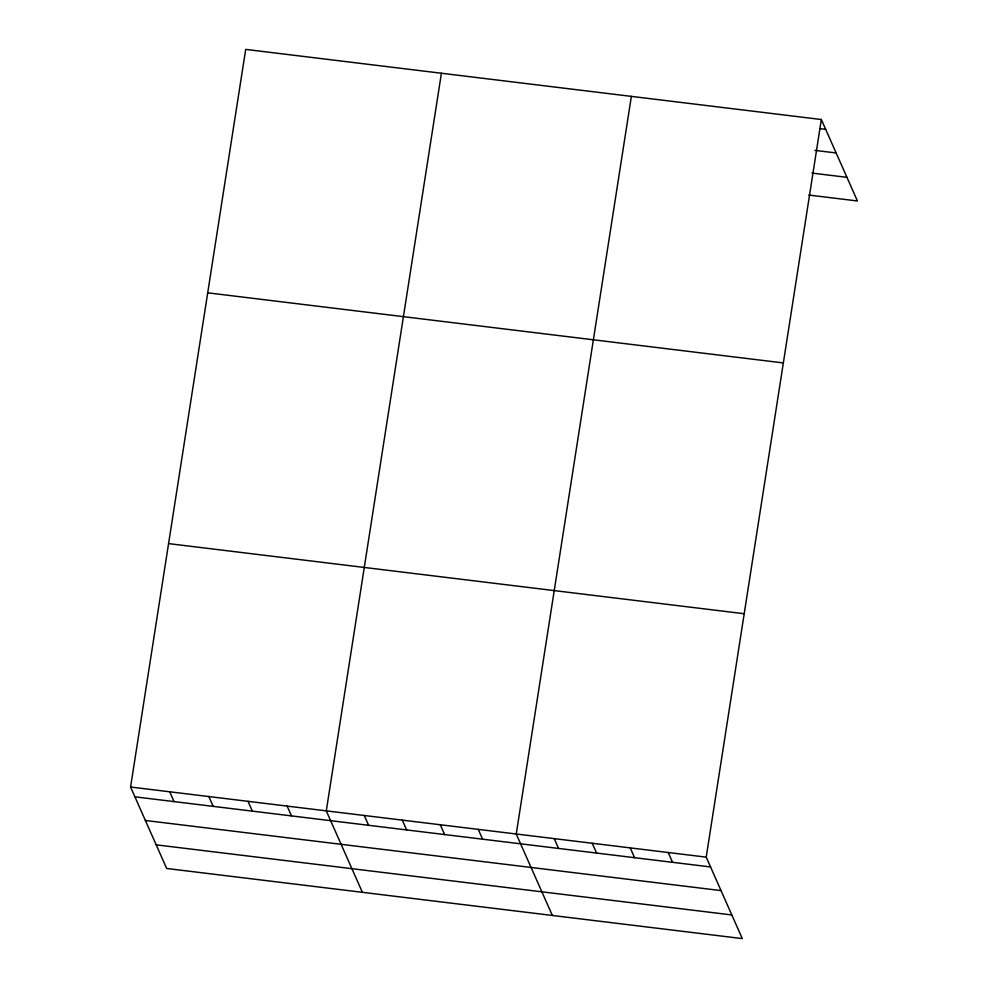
<?xml version="1.0" encoding="UTF-8"?>
<svg xmlns="http://www.w3.org/2000/svg" width="988" height="988" viewBox="0 0 988 988"><rect width="100%" height="100%" fill="white"/><g stroke="black" fill="none" stroke-linecap="round" stroke-linejoin="round"><path stroke-width="1.48" d="M821.337 119.523L706.21 857.139L742.297 938.6L166.663 868.477L130.577 787.028L245.703 49.4L821.337 119.523L857.423 200.972L808.802 195.056M441.414 73.236L326.287 810.864L362.386 892.325M631.369 96.379L516.242 834.008L552.341 915.456M819.595 128.588L825.672 129.329M814.878 150.374L836.157 152.967M812 173.073L846.951 177.334M207.702 292.819L783.336 362.929M168.565 543.61L744.199 613.733M130.577 787.028L706.21 857.139M134.911 796.834L710.545 866.945M145.397 820.472L721.03 890.596M156.19 844.839L731.824 914.95M668.209 852.52L672.556 862.326M630.221 847.889L634.568 857.695M592.232 843.258L596.579 853.064M554.243 838.639L558.578 848.445M478.254 829.377L482.601 839.183M440.265 824.745L444.612 834.551M402.277 820.126L406.611 829.932M364.276 815.495L368.623 825.301M287.15 806.097L291.485 815.903M248 801.33L252.348 811.136M208.863 796.563L213.198 806.369M169.714 791.796L174.061 801.601"/></g></svg>
